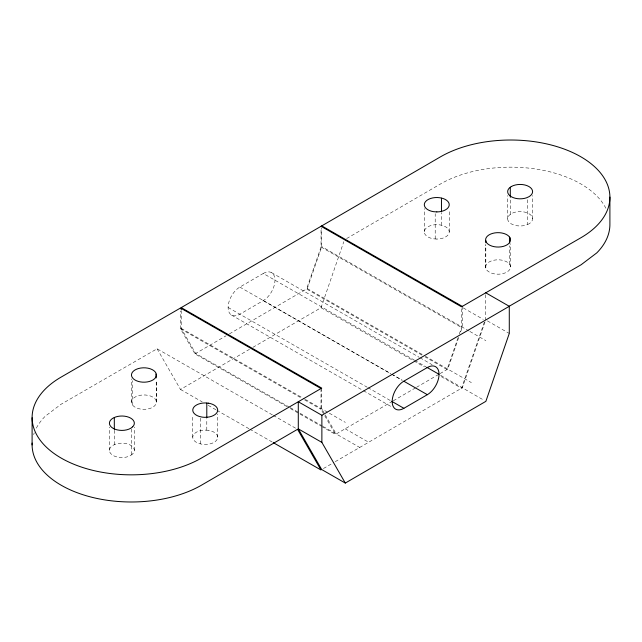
<?xml version="1.0" encoding="UTF-8"?>
<svg xmlns="http://www.w3.org/2000/svg" width="642" height="642" viewBox="0 0 642 642"><rect width="100%" height="100%" fill="white"/><g stroke="black" fill="none" stroke-linecap="round" stroke-linejoin="round"><path stroke-width="0.48" stroke-dasharray="3.21 2.41" d="M109.405 450.387L109.405 427.115M114.316 444.713L114.316 430.172M131.466 402.173L131.466 378.9M131.706 454.688L131.706 427.54M132.533 404.901L132.533 380.666M134.339 450.339L134.339 427.066M156.183 401.186L155.966 400.255A12.471 7.198 0 0 0 140.662 395.199A12.471 7.198 0 0 0 131.899 404.035L133.159 405.768A12.471 7.198 0 0 0 147.203 409.09A12.471 7.198 0 0 0 156.399 402.117L156.183 379.863M156.399 402.117L156.399 379.823M286.91 406.579L194.975 353.886L180.506 328.752L180.506 310.977M289.373 407.156L195.69 353.485L181.213 328.351L181.213 310.576M192.76 437.306L192.76 415.013M200.537 443.887L200.537 416.738M206.796 430.204L206.796 418.568M217.694 437.258L217.694 413.986M392.567 401.218L335.477 434.417L321 409.283L321 389.534M421.914 355.106L306.563 288.988L321.048 247.018L321.048 228.223M321.746 388.113L321.746 408.85L324.74 414.05M229.419 333.864L307.269 288.579L321.746 246.608L321.746 227.846M424.306 231.89L424.306 208.618M435.204 238.944L435.204 213.738M441.463 225.262L441.463 212.654M449.239 231.834L449.239 209.541M459.295 334.081L461.542 327.556L461.542 307.807M462.28 306.378L462.28 327.123L460.354 332.716M485.601 267.024A12.471 7.198 0 0 1 494.797 260.058A12.471 7.198 0 0 1 508.841 263.38L510.101 265.114A12.471 7.198 0 0 1 501.338 273.949A12.471 7.198 0 0 1 486.034 268.886L485.601 267.024L485.601 244.73M485.817 267.955L485.817 244.69M507.661 218.81L507.661 195.545M509.467 264.247L509.467 245.822M510.294 214.46L510.294 197.014M510.534 266.976L510.534 243.703M527.684 224.435L528.976 223.857A12.471 7.198 0 0 0 528.912 213.682A12.471 7.198 0 0 0 511.281 213.714L509.307 215.206A12.471 7.198 0 0 0 511.345 223.898A12.471 7.198 0 0 0 526.4 225.005L527.684 224.435L527.684 199.221M532.595 218.762L532.595 195.489M252.924 347.33L321.04 307.719L343.815 241.689M458.003 337.812L447.065 369.527L425.381 357.096M458.741 337.379L447.803 369.094L440.147 373.548M484.309 322.228L461.542 388.25L440.725 376.316M485.047 321.794L462.28 387.816L334.642 462.023M263.252 273.476A16.62 9.566 -60.2 0 1 274.961 280.241A16.62 9.566 -60.2 0 1 263.252 300.625L239.827 314.243A16.62 9.566 -60.2 0 1 228.111 307.478A16.62 9.566 -60.2 0 1 239.827 287.094L263.252 273.476L414.299 360.074M272.401 414.892L157.081 348.783L60.902 404.364L45.213 416.257A99.189 57.266 0 0 0 35.783 429.249M346.616 238.559L440.324 184.077A99.189 57.266 0 0 1 606.433 209.412M194.975 353.886L226.12 335.774M157.081 348.783L180.498 389.453L249.481 349.336M393.305 400.793L415.92 387.64M416.514 387.295L439.28 374.053M323.432 468.54L333.904 462.457M487.382 320.88L509.283 333.439M463.275 307.919L483.225 319.347M469.021 330.983L321.746 246.608M469.864 331.465L485.874 340.645M321.048 247.018L461.542 327.556M307.269 288.579L424.378 355.676M425.245 356.174L471.388 382.616M271.534 272.633L419.106 357.241M419.98 357.738L432.13 364.704M414.724 360.363L426.015 366.839M440.54 375.257L484.188 400.375M321.04 307.719L412.975 360.411M413.841 360.908L424.25 366.871M239.827 287.094L390.874 373.692M391.74 374.19L402.157 380.16M263.252 300.625L390.858 373.78M391.732 374.278L402.149 380.249M228.111 307.478L367.007 387.11M367.874 387.608L390.874 400.841M231.545 315.086L362.626 390.232M363.492 390.729L391.275 406.659M181.213 328.351L304.396 398.915M305.263 399.412L328.487 412.718M329.33 413.199L345.34 422.38M180.506 328.752L301.058 397.847M304.525 399.838L321 409.283M345.163 428.784L368.757 442.306M323.207 426.529L359.809 447.506M290.24 407.654L322.34 426.039M290.377 408.569L320.735 425.967M321.602 426.465L335.477 434.417M273.267 415.39L295.81 428.31M180.498 389.453L202.174 401.876M208.249 405.359L216.049 409.829M216.916 410.326L249 428.72M249.866 429.217L272.409 442.137M325.237 414.917L336.215 433.984M485.689 294.71L485.697 319.909M33.641 434.65A99.189 57.266 0 0 1 34.267 432.812M132.693 453.934L130.719 455.435A12.471 7.198 0 0 1 113.088 455.467A12.471 7.198 0 0 1 113.024 445.291L115.6 444.144A12.471 7.198 0 0 1 130.655 445.251A12.471 7.198 0 0 1 132.693 453.934M436.817 239.065L433.591 238.824A12.471 7.198 0 0 1 424.715 230.029A12.471 7.198 0 0 1 439.955 224.901L442.964 225.615A12.471 7.198 0 0 1 448.822 233.704A12.471 7.198 0 0 1 436.817 239.065M208.409 430.325L205.183 430.084A12.471 7.198 0 0 0 193.178 435.445A12.471 7.198 0 0 0 199.036 443.534L202.045 444.24A12.471 7.198 0 0 0 217.285 439.12A12.471 7.198 0 0 0 208.409 430.325"/><path stroke-width="0.96" d="M32.1 444.922L32.1 417.773M114.316 429.201L114.316 417.565M156.183 377.921L155.966 373.114A12.471 7.198 0 0 0 140.662 368.051A12.471 7.198 0 0 0 131.899 376.886L133.159 378.62A12.471 7.198 0 0 0 147.203 381.942A12.471 7.198 0 0 0 156.399 374.976L156.183 374.045M181.213 309.588L181.213 307.614L440.324 156.929A99.189 57.266 0 0 1 580.601 156.648A99.189 57.266 0 0 1 581.098 237.636L461.542 306.82L321.048 226.281M206.796 417.605L206.796 403.056M509.283 306.298L509.283 333.439L485.874 401.338L345.3 483.065L321.706 469.543L298.289 428.872L298.289 401.74L321.875 415.27L509.283 306.298L485.689 292.768M345.3 483.065L321.875 442.394L321.875 415.27M441.463 211.683L441.463 198.113M485.817 242.748L485.817 240.814M509.467 242.917L509.467 237.099M510.294 197.014L510.294 187.312M609.9 197.078L609.9 224.227A99.189 57.266 0 0 1 596.787 252.884L581.09 264.777L509.026 306.346M403.89 408.304L427.323 394.686A16.62 9.566 -60.2 0 0 439.032 374.302A16.62 9.566 -60.2 0 0 427.323 367.537L403.89 381.155A16.62 9.566 -60.2 0 0 392.182 401.539A16.62 9.566 -60.2 0 0 403.89 408.304L391.74 401.338M321.746 225.872L462.28 306.378M426.882 367.336L439.032 374.302M403.882 381.244L427.323 394.686M181.213 307.614L321.746 388.113L201.676 457.923A99.189 57.266 0 0 1 61.399 458.203A99.189 57.266 0 0 1 60.91 377.223L180.506 308.008L321 388.546M298.289 428.872L321.875 442.394M273.275 442.635L320.968 469.976L297.543 429.305L201.676 485.071A99.189 57.266 0 0 1 92.167 497.341A99.189 57.266 0 0 1 32.14 443.06M132.693 426.794L130.719 428.286A12.471 7.198 0 0 1 113.088 428.318A12.471 7.198 0 0 1 113.024 418.143L115.6 416.995A12.471 7.198 0 0 1 130.655 418.103A12.471 7.198 0 0 1 132.693 426.794M511.281 186.565L509.307 188.066A12.471 7.198 0 0 0 511.345 196.749A12.471 7.198 0 0 0 526.4 197.856L528.976 196.709A12.471 7.198 0 0 0 528.912 186.533A12.471 7.198 0 0 0 511.281 186.565M436.817 211.916L433.591 211.675A12.471 7.198 0 0 1 424.715 202.88A12.471 7.198 0 0 1 439.955 197.76L442.964 198.466A12.471 7.198 0 0 1 448.822 206.555A12.471 7.198 0 0 1 436.817 211.916M208.409 403.176L205.183 402.935A12.471 7.198 0 0 0 193.178 408.296A12.471 7.198 0 0 0 199.036 416.385L202.045 417.099A12.471 7.198 0 0 0 217.285 411.971A12.471 7.198 0 0 0 208.409 403.176M510.101 237.965L508.841 236.232A12.471 7.198 0 0 0 494.797 232.91A12.471 7.198 0 0 0 485.601 239.883L486.034 241.745A12.471 7.198 0 0 0 501.338 246.801A12.471 7.198 0 0 0 510.101 237.965"/></g></svg>
